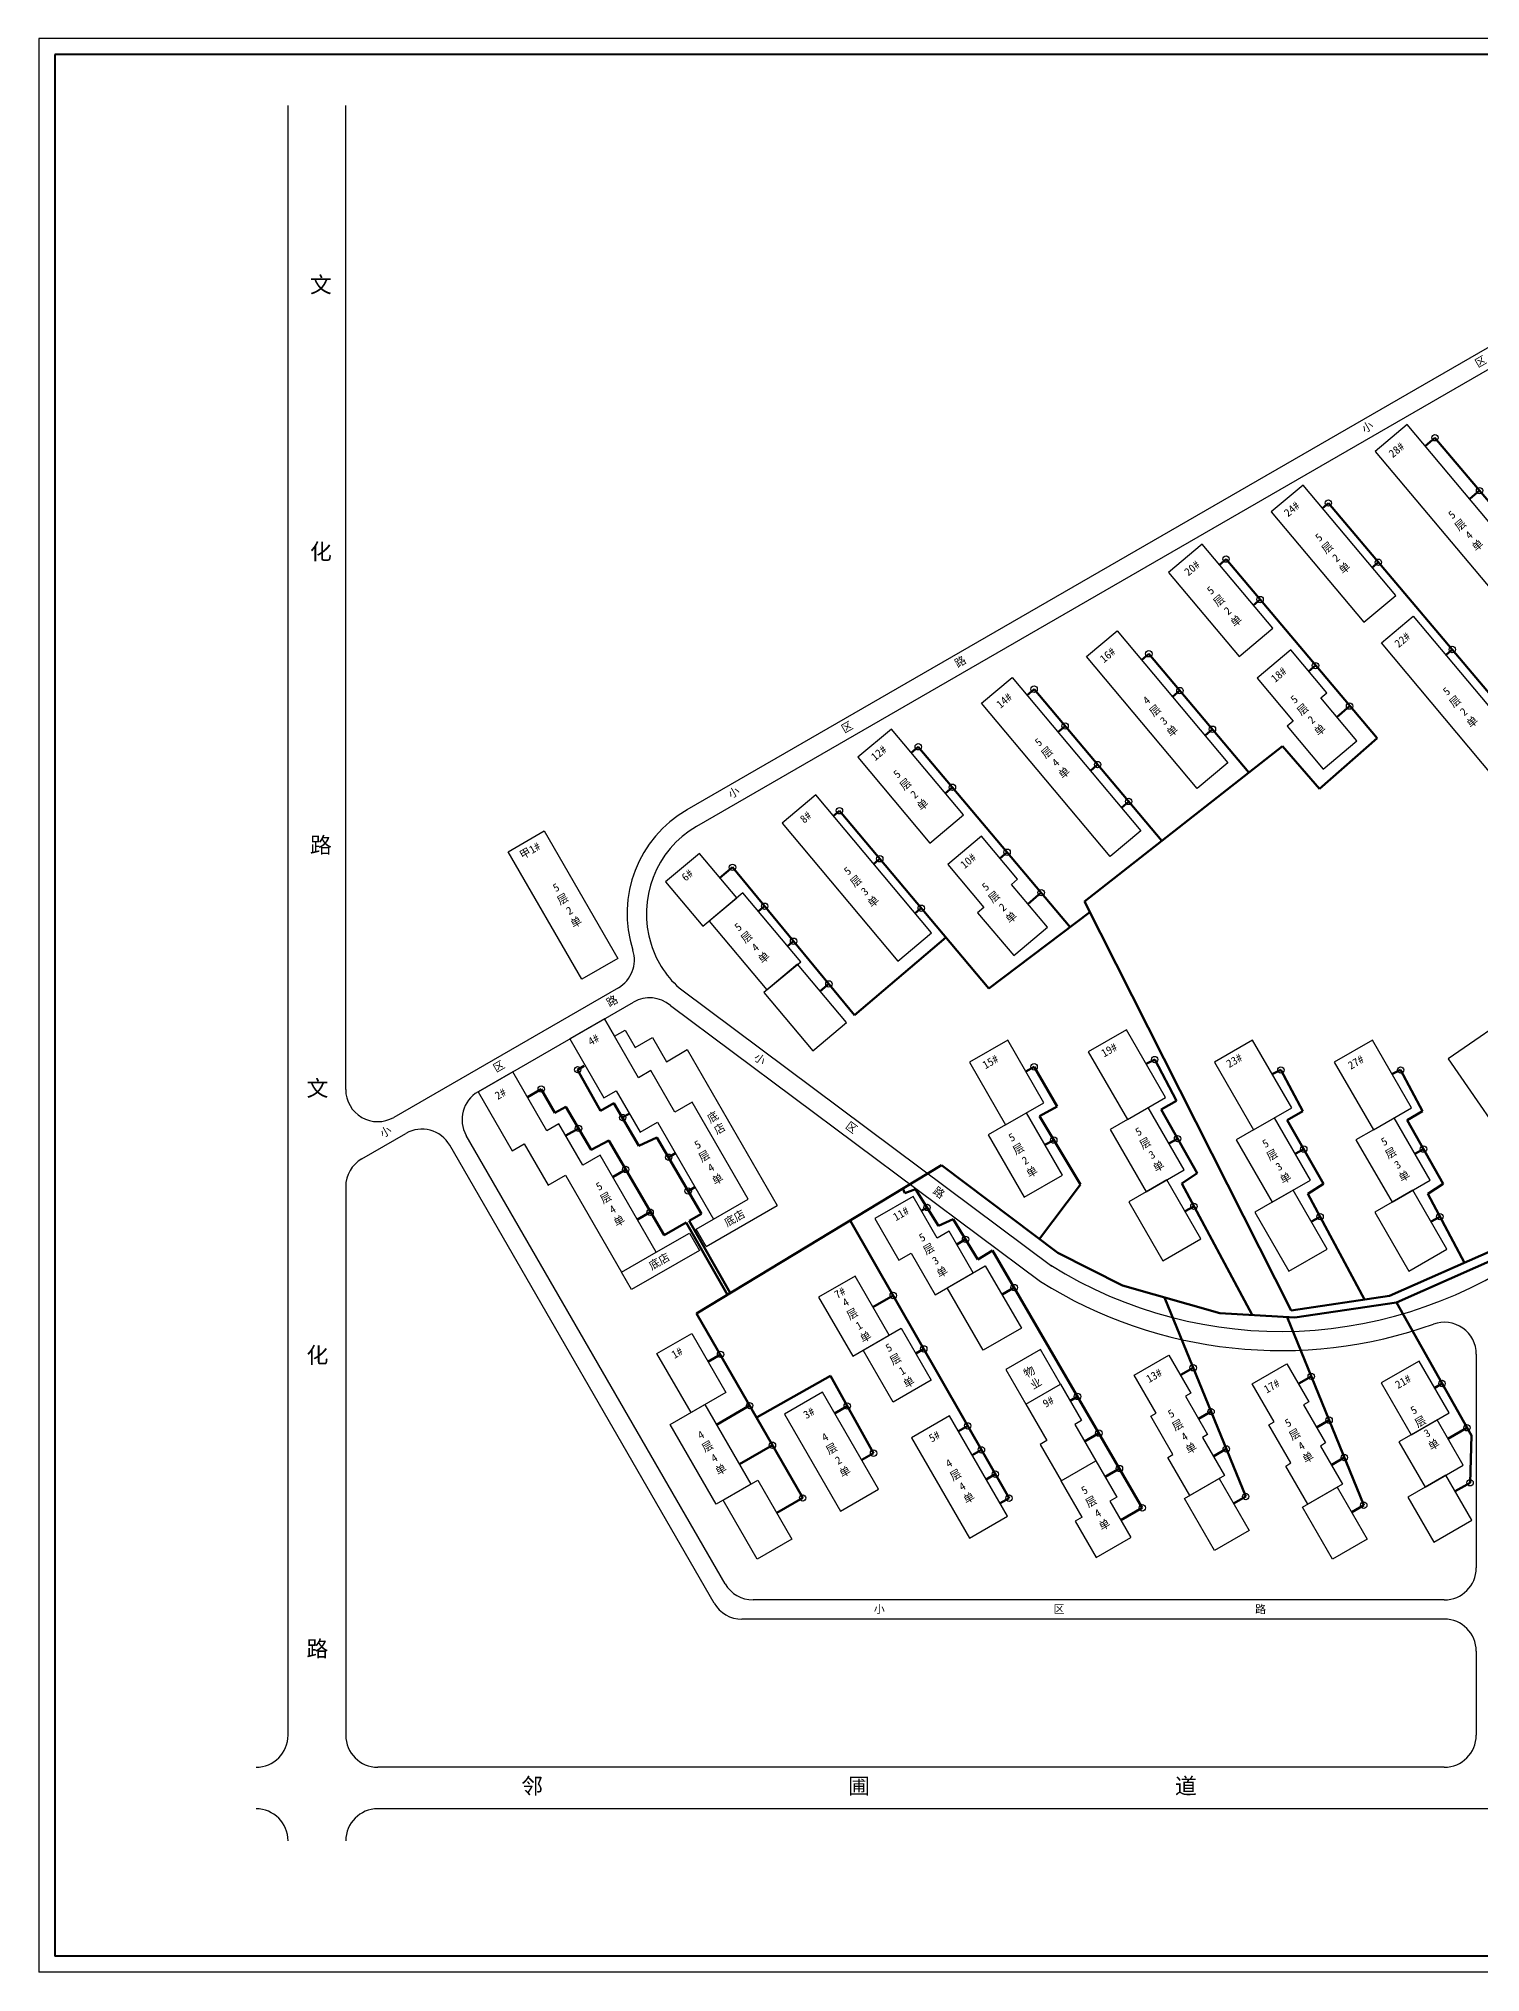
# Model space of a CAD drawing. Header units: millimetres. Extents: x 313 to 1163, y 472 to 1076.
# Drawn here: x 313 to 763, y 472 to 1076 of the extents above; entities that cross this region are included whole.
import ezdxf

# ---------------------------------------------------------------- set-up
doc = ezdxf.new("R2010")
doc.units = ezdxf.units.MM
doc.layers.add('标注', color=7, linetype='Continuous', lineweight=18)
doc.layers.add('管道', color=7, linetype='Continuous', lineweight=50)
doc.layers.add('边线', color=1, linetype='Continuous')

msp = doc.modelspace()

# ---------------------------------------------------------------- linework, layer by layer
at = {"lineweight": 40}
for p, q in [((317.88, 1071.48), (317.88, 477.48)), ((1157.88, 1071.48), (317.88, 1071.48)), ((1157.88, 477.48), (317.88, 477.48))]:
    msp.add_line(p, q, dxfattribs=at)
for p, q in [((390.74, 546.55), (390.74, 1055.63)), ((408.74, 748.2), (408.74, 1055.63)), ((884, 1048.47), (515.3, 835.6)), ((887, 1043.28), (518.3, 830.4)), ((740.16, 955.92), (730.2, 947.56)), ((792.55, 893.49), (740.16, 955.92)), ((730.2, 947.56), (782.59, 885.13)), ((707.67, 937.05), (697.71, 928.7)), ((736.6, 902.58), (707.67, 937.05)), ((697.71, 928.7), (726.64, 894.22)), ((676.14, 918.62), (665.61, 909.78)), ((698.24, 892.29), (676.14, 918.62)), ((665.61, 909.78), (687.71, 883.45)), ((726.64, 894.22), (736.6, 902.58)), ((732.1, 887.71), (742.06, 896.07)), ((742.06, 896.07), (777.41, 853.94)), ((640.07, 883.44), (649.64, 891.48)), ((649.64, 891.48), (684.19, 850.3)), ((687.71, 883.45), (698.24, 892.29)), ((674.62, 842.27), (640.07, 883.44)), ((703.86, 885.59), (693.33, 876.75)), ((715.11, 872.18), (703.86, 885.59)), ((767.45, 845.58), (732.1, 887.71)), ((607.24, 868.89), (616.82, 876.92)), ((616.82, 876.92), (656.99, 829.04)), ((693.33, 876.75), (704.58, 863.34)), ((713.2, 870.57), (715.11, 872.18)), ((724.45, 857.17), (713.2, 870.57)), ((647.42, 821.01), (607.24, 868.89)), ((579.13, 860.84), (568.59, 852)), ((601.62, 834.02), (579.13, 860.84)), ((704.58, 863.34), (702.66, 861.74)), ((702.66, 861.74), (713.91, 848.33)), ((568.59, 852), (591.09, 825.19)), ((713.91, 848.33), (724.45, 857.17)), ((684.19, 850.3), (674.62, 842.27)), ((555.53, 840.27), (545, 831.43)), ((591.69, 797.18), (555.53, 840.27)), ((591.09, 825.19), (601.62, 834.02)), ((459.45, 822.51), (470.71, 829.01)), ((470.71, 829.01), (493.71, 789.18)), ((545, 831.43), (581.16, 788.34)), ((656.99, 829.04), (647.42, 821.01)), ((482.45, 782.68), (459.45, 822.51)), ((519.16, 821.98), (508.63, 813.14)), ((530.81, 808.09), (519.16, 821.98)), ((607.25, 827.32), (596.71, 818.48)), ((618.5, 813.92), (607.25, 827.32)), ((596.71, 818.48), (607.96, 805.08)), ((508.63, 813.14), (520.28, 799.26)), ((532.72, 809.7), (522.19, 800.86)), ((550.8, 788.16), (532.72, 809.7)), ((616.58, 812.31), (618.5, 813.92)), ((627.83, 798.9), (616.58, 812.31)), ((520.28, 799.26), (530.81, 808.09)), ((607.96, 805.08), (606.05, 803.47)), ((606.05, 803.47), (617.3, 790.07)), ((522.19, 800.86), (540.27, 779.32)), ((617.3, 790.07), (627.83, 798.9)), ((581.16, 788.34), (591.69, 797.18)), ((493.71, 789.18), (482.45, 782.68)), ((549.85, 787.35), (539.31, 778.51)), ((540.27, 779.32), (550.8, 788.16)), ((565.11, 769.16), (549.85, 787.35)), ((493.87, 780.03), (423.74, 739.54)), ((513.69, 779.32), (629.26, 693.07)), ((450.06, 747.52), (498.62, 775.56)), ((510.1, 774.51), (625.67, 688.26)), ((539.31, 778.51), (554.58, 760.32)), ((778.11, 775.12), (752.98, 757.84)), ((489.58, 770.34), (478.75, 764.09)), ((489.58, 770.34), (492.7, 764.92)), ((500.2, 751.93), (489.58, 770.34)), ((554.58, 760.32), (565.11, 769.16)), ((478.75, 764.09), (489.38, 745.68)), ((492.7, 764.92), (495.95, 766.8)), ((495.95, 766.8), (499.07, 761.39)), ((499.07, 761.39), (504.49, 764.51)), ((504.49, 764.51), (508.86, 756.93)), ((615.43, 763.61), (603.52, 756.73)), ((626.68, 744.12), (615.43, 763.61)), ((652.52, 766.86), (640.61, 759.98)), ((664.71, 745.75), (652.52, 766.86)), ((691.92, 763.61), (680.02, 756.73)), ((704.11, 742.5), (691.92, 763.61)), ((729.32, 763.61), (717.41, 756.73)), ((741.5, 742.5), (729.32, 763.61)), ((508.86, 756.93), (515.36, 760.68)), ((515.36, 760.68), (543.48, 711.97)), ((603.52, 756.73), (614.77, 737.25)), ((640.61, 759.98), (652.8, 738.87)), ((680.02, 756.73), (692.2, 735.62)), ((717.41, 756.73), (729.6, 735.62)), ((752.98, 757.84), (778.47, 720.76)), ((460.89, 753.77), (450.06, 747.52)), ((471.51, 735.37), (460.89, 753.77)), ((503.99, 754.12), (500.2, 751.93)), ((511.49, 741.13), (503.99, 754.12)), ((450.06, 747.52), (460.69, 729.12)), ((489.38, 745.68), (493.16, 747.87)), ((493.16, 747.87), (500.66, 734.88)), ((516.9, 744.26), (511.49, 741.13)), ((534.4, 713.94), (516.9, 744.26)), ((614.77, 737.25), (626.68, 744.12)), ((652.8, 738.87), (664.71, 745.75)), ((475.3, 737.56), (471.51, 735.37)), ((482.8, 724.57), (475.3, 737.56)), ((500.66, 734.88), (506.08, 738.01)), ((506.08, 738.01), (523.58, 707.69)), ((614.77, 737.25), (609.35, 734.12)), ((632.51, 721.51), (621.26, 741)), ((652.8, 738.87), (647.39, 735.75)), ((670.55, 723.14), (659.3, 742.62)), ((692.2, 735.62), (704.11, 742.5)), ((709.95, 719.89), (698.7, 739.37)), ((729.6, 735.62), (741.5, 742.5)), ((747.34, 719.89), (736.09, 739.37)), ((413.74, 726.55), (427.55, 734.52)), ((523.78, 587.8), (441.21, 730.86)), ((527.25, 593.8), (446.4, 733.86)), ((460.69, 729.12), (464.48, 731.31)), ((464.48, 731.31), (471.98, 718.32)), ((609.35, 734.12), (620.6, 714.64)), ((647.39, 735.75), (658.64, 716.26)), ((692.2, 735.62), (686.79, 732.5)), ((686.79, 732.5), (698.04, 713.01)), ((729.6, 735.62), (724.18, 732.5)), ((724.18, 732.5), (735.43, 713.01)), ((488.21, 727.69), (482.8, 724.57)), ((505.71, 697.38), (488.21, 727.69)), ((471.98, 718.32), (477.39, 721.44)), ((477.39, 721.44), (494.89, 691.13)), ((620.6, 714.64), (632.51, 721.51)), ((658.64, 716.26), (670.55, 723.14)), ((665.13, 720.01), (658.64, 716.26)), ((675.76, 701.61), (665.13, 720.01)), ((698.04, 713.01), (709.95, 719.89)), ((735.43, 713.01), (747.34, 719.89)), ((408.74, 717.89), (408.74, 546.55)), ((523.58, 707.69), (534.4, 713.94)), ((585.87, 714.79), (573.97, 707.92)), ((593.37, 701.8), (585.87, 714.79)), ((658.64, 716.26), (653.23, 713.14)), ((653.23, 713.14), (663.85, 694.73)), ((698.04, 713.01), (692.63, 709.89)), ((704.54, 716.76), (698.04, 713.01)), ((715.16, 698.36), (704.54, 716.76)), ((735.43, 713.01), (730.02, 709.89)), ((741.93, 716.76), (735.43, 713.01)), ((752.55, 698.36), (741.93, 716.76)), ((518.16, 704.57), (523.58, 707.69)), ((521.29, 699.16), (543.48, 711.97)), ((573.97, 707.92), (581.47, 694.93)), ((692.63, 709.89), (703.25, 691.49)), ((730.02, 709.89), (740.65, 691.49)), ((505.71, 697.38), (516.11, 703.38)), ((516.11, 703.38), (519.23, 697.97)), ((521.29, 699.16), (518.16, 704.57)), ((597.16, 703.99), (593.37, 701.8)), ((604.66, 691), (597.16, 703.99)), ((663.85, 694.73), (675.76, 701.61)), ((494.89, 691.13), (505.71, 697.38)), ((519.23, 697.97), (498.01, 685.72)), ((581.47, 694.93), (585.26, 697.12)), ((585.26, 697.12), (592.76, 684.13)), ((703.25, 691.49), (715.16, 698.36)), ((740.65, 691.49), (752.55, 698.36)), ((498.01, 685.72), (494.89, 691.13)), ((567.77, 689.91), (556.4, 683.34)), ((578.39, 671.5), (567.77, 689.91)), ((592.76, 684.13), (604.66, 691)), ((596.54, 686.31), (608.45, 693.19)), ((608.45, 693.19), (619.7, 673.7)), ((556.4, 683.34), (567.03, 664.94)), ((607.79, 666.83), (596.54, 686.31)), ((505.93, 665.75), (516.76, 672)), ((516.76, 672), (527.38, 653.6)), ((567.03, 664.94), (578.39, 671.5)), ((570.27, 666.82), (582.18, 673.69)), ((582.18, 673.69), (591.56, 657.45)), ((619.7, 673.7), (607.79, 666.83)), ((516.56, 647.35), (505.93, 665.75)), ((579.65, 650.58), (570.27, 666.82)), ((625.7, 667.06), (614.88, 660.81)), ((631.95, 656.23), (625.7, 667.06)), ((654.89, 659.01), (665.71, 665.26)), ((665.71, 665.26), (672.59, 653.35)), ((761.74, 665.54), (761.74, 598.8)), ((614.88, 660.81), (621.13, 649.98)), ((661.76, 647.1), (654.89, 659.01)), ((691.75, 656.32), (702.57, 662.57)), ((702.57, 662.57), (709.45, 650.67)), ((743.93, 663.43), (732.03, 656.56)), ((753.31, 647.19), (743.93, 663.43)), ((527.38, 653.6), (516.56, 647.35)), ((557.62, 653.74), (545.71, 646.86)), ((575.12, 623.42), (557.62, 653.74)), ((591.56, 657.45), (579.65, 650.58)), ((621.13, 649.98), (631.95, 656.23)), ((631.95, 656.23), (638.52, 644.87)), ((672.59, 653.35), (670.97, 652.41)), ((670.97, 652.41), (677.84, 640.5)), ((698.62, 644.42), (691.75, 656.32)), ((732.03, 656.56), (741.4, 640.32)), ((510.06, 643.6), (520.89, 649.85)), ((520.89, 649.85), (535.26, 624.95)), ((545.71, 646.86), (563.21, 616.55)), ((597.26, 646.31), (585.36, 639.44)), ((615.39, 614.92), (597.26, 646.31)), ((621.13, 649.98), (627.69, 638.62)), ((660.14, 646.16), (661.76, 647.1)), ((709.45, 650.67), (707.82, 649.73)), ((707.82, 649.73), (714.7, 637.82)), ((741.4, 640.32), (753.31, 647.19)), ((524.44, 618.7), (510.06, 643.6)), ((638.52, 644.87), (636.35, 643.62)), ((636.35, 643.62), (642.91, 632.25)), ((667.01, 634.25), (660.14, 646.16)), ((677.84, 640.5), (676.22, 639.57)), ((697, 643.48), (698.62, 644.42)), ((703.87, 631.57), (697, 643.48)), ((741.4, 640.32), (737.61, 638.13)), ((749.52, 645.01), (741.4, 640.32)), ((757.65, 630.93), (749.52, 645.01)), ((585.36, 639.44), (603.48, 608.05)), ((627.69, 638.62), (625.53, 637.37)), ((625.53, 637.37), (632.09, 626)), ((665.39, 633.32), (667.01, 634.25)), ((676.22, 639.57), (683.09, 627.66)), ((714.7, 637.82), (713.07, 636.88)), ((713.07, 636.88), (719.95, 624.97)), ((737.61, 638.13), (745.74, 624.06)), ((632.09, 626), (642.91, 632.25)), ((642.91, 632.25), (649.48, 620.88)), ((672.27, 621.41), (665.39, 633.32)), ((702.25, 630.63), (703.87, 631.57)), ((709.12, 618.72), (702.25, 630.63)), ((745.74, 624.06), (757.65, 630.93)), ((535.26, 624.95), (524.44, 618.7)), ((526.6, 619.95), (537.43, 626.2)), ((537.43, 626.2), (548.05, 607.8)), ((563.21, 616.55), (575.12, 623.42)), ((638.65, 614.63), (632.09, 626)), ((670.64, 620.47), (681.47, 626.72)), ((683.09, 627.66), (672.27, 621.41)), ((681.47, 626.72), (690.84, 610.48)), ((707.5, 617.79), (718.33, 624.04)), ((719.95, 624.97), (709.12, 618.72)), ((718.33, 624.04), (727.7, 607.8)), ((745.74, 624.06), (740.33, 620.93)), ((752.23, 627.81), (745.74, 624.06)), ((760.36, 613.74), (752.23, 627.81)), ((537.23, 601.55), (526.6, 619.95)), ((649.48, 620.88), (647.31, 619.63)), ((647.31, 619.63), (653.87, 608.27)), ((680.02, 604.23), (670.64, 620.47)), ((716.88, 601.55), (707.5, 617.79)), ((740.33, 620.93), (748.45, 606.86)), ((603.48, 608.05), (615.39, 614.92)), ((638.65, 614.63), (636.49, 613.38)), ((636.49, 613.38), (643.05, 602.02)), ((690.84, 610.48), (680.02, 604.23)), ((748.45, 606.86), (760.36, 613.74)), ((548.05, 607.8), (537.23, 601.55)), ((643.05, 602.02), (653.87, 608.27)), ((727.7, 607.8), (716.88, 601.55)), ((751.74, 588.8), (535.91, 588.8)), ((751.74, 582.8), (532.45, 582.8)), ((761.74, 572.8), (761.74, 546.55)), ((751.74, 536.55), (418.74, 536.55)), ((1076.75, 523.55), (418.74, 523.55))]:
    msp.add_line(p, q)
for centre in [(748.85, 951.82), (762.77, 935.3), (715.56, 931.43), (683.6, 913.92), (731.16, 912.93), (694.25, 901.28), (659.51, 884.34), (754.26, 885.67), (711.53, 880.63), (623.67, 873.28), (669.2, 872.84), (722.18, 867.99), (633.36, 861.78), (679.36, 860.78), (587.51, 855.29), (643.52, 849.72), (598.17, 842.64), (562.9, 835.31), (653.21, 838.21), (615.25, 822.36), (529.5, 817.64), (575.49, 820.3), (625.89, 809.73), (539.55, 805.48), (588.45, 804.86), (548.57, 794.56), (559.6, 781.21), (481.15, 754.42), (623.68, 755.32), (661.33, 757.59), (700.73, 754.34), (738.12, 754.34), (469.79, 748.38), (481.42, 736.1), (495.21, 739.46), (629.82, 732.43), (668.48, 732.87), (509.58, 727.07), (707.88, 729.63), (745.27, 729.63), (496.16, 723.27), (515.67, 716.53), (673.58, 711.74), (503.77, 709.89), (590.25, 711.4), (712.98, 708.5), (750.37, 708.5), (602.27, 701.44), (579.7, 683.89), (617.46, 686.37), (525.78, 665.51), (589.22, 667.21), (673.35, 661.32), (710.21, 658.64), (637.23, 652.36), (751.04, 656.41), (534.86, 649.48), (565.34, 649.36), (678.93, 647.62), (602.94, 643.16), (643.9, 640.9), (715.79, 644.94), (758.83, 642.58), (541.97, 637.11), (573.55, 634.65), (607.22, 635.67), (683.68, 635.96), (720.54, 633.27), (611.56, 628.08), (650.33, 629.83), (759.8, 625.4), (551.43, 620.65), (615.84, 620.59), (657.46, 617.57), (689.74, 621.07), (726.6, 618.38)]:
    msp.add_circle(centre, 1)
for centre, radius, start, end in [((534.01, 803.2), 37.41, 120, 197.82266), ((534.01, 803.2), 31.41, 120, 197.82266), ((488.87, 788.69), 10, 299.9999, 17.82266), ((532.24, 802.15), 29.42, 196.91945, 230.89882), ((503.62, 766.9), 10, 49.60217, 120), ((418.74, 748.2), 10, 180, 300), ((455.06, 738.86), 10, 120, 209.99404), ((432.55, 725.86), 10, 29.99404, 120), ((418.74, 717.89), 10, 120, 180), ((700.73, 808.03), 135.35, 237.92471, 306.88394), ((700.73, 808.03), 141.35, 237.92471, 289.69841), ((751.74, 665.54), 10, 0, 109.69841), ((751.74, 598.8), 10, 270, 0), ((535.91, 598.8), 10, 209.99404, 270), ((532.45, 592.8), 10, 209.99404, 270), ((751.74, 572.8), 10, 0, 90), ((380.74, 546.55), 10, 270, 360), ((418.74, 546.55), 10, 180, 270), ((751.74, 546.55), 10, 270, 0), ((380.74, 513.55), 10, 360, 90), ((418.74, 513.55), 10, 90, 180)]:
    msp.add_arc(centre, radius, start, end)
at = {"layer": '管道'}
for p, q in [((748.85, 951.82), (745.77, 949.24)), ((796.49, 895.26), (748.85, 951.82)), ((713.71, 929.85), (715.56, 931.43)), ((775.28, 860.76), (715.56, 931.43)), ((762.77, 935.3), (759.69, 932.71)), ((681.56, 912.17), (683.6, 913.92)), ((683.6, 913.92), (730.75, 857.95)), ((729.09, 911.16), (731.16, 912.93)), ((692.18, 899.51), (694.25, 901.28)), ((657.23, 882.39), (659.51, 884.34)), ((659.51, 884.34), (690.73, 847.27)), ((752.22, 883.92), (754.26, 885.67)), ((709.49, 878.88), (711.53, 880.63)), ((621.39, 871.33), (623.67, 873.28)), ((623.67, 873.28), (663.6, 825.89)), ((666.92, 870.89), (669.2, 872.84)), ((718.22, 864.59), (722.18, 867.99)), ((631.08, 859.83), (633.36, 861.78)), ((677.08, 858.83), (679.36, 860.78)), ((712.83, 842.17), (730.75, 857.95)), ((585.24, 853.34), (587.51, 855.29)), ((587.51, 855.29), (634.95, 798.97)), ((639.43, 806.91), (701.22, 855.52)), ((701.22, 855.52), (712.83, 842.17)), ((641.25, 847.77), (643.52, 849.72)), ((595.89, 840.69), (598.17, 842.64)), ((562.9, 835.31), (561.02, 833.73)), ((609.5, 779.78), (562.9, 835.31)), ((650.94, 836.26), (653.21, 838.21)), ((612.97, 820.41), (615.25, 822.36)), ((529.5, 817.64), (525.57, 814.34)), ((567.63, 771.48), (529.5, 817.64)), ((575.49, 820.3), (573.61, 818.72)), ((621.73, 806.17), (625.89, 809.73)), ((539.55, 805.48), (537.67, 803.89)), ((588.45, 804.86), (586.56, 803.28)), ((641.1, 803.6), (609.5, 779.78)), ((703.99, 679.24), (639.43, 806.91)), ((548.57, 794.56), (546.68, 792.98)), ((596.12, 795.72), (567.63, 771.48)), ((559.6, 781.21), (556.9, 778.95)), ((481.14, 754.4), (483.24, 755.66)), ((621.05, 753.87), (623.68, 755.32)), ((623.68, 755.32), (630.86, 742.9)), ((658.62, 756.3), (661.33, 757.59)), ((661.33, 757.59), (668.13, 744.72)), ((488.32, 741.55), (481.15, 754.42)), ((698.02, 753.05), (700.73, 754.34)), ((700.73, 754.34), (707.54, 741.47)), ((735.41, 753.05), (738.12, 754.34)), ((738.12, 754.34), (744.93, 741.47)), ((469.79, 748.38), (465.45, 745.87)), ((474.03, 740.98), (469.8, 748.37)), ((492.45, 743.97), (488.32, 741.55)), ((500.29, 730.59), (492.45, 743.97)), ((668.13, 744.72), (663.34, 741.94)), ((477.46, 742.82), (474.03, 740.98)), ((485.39, 729.36), (477.46, 742.82)), ((495.2, 739.44), (497.3, 740.7)), ((630.86, 742.9), (625.38, 739.86)), ((625.38, 739.86), (638.13, 718.54)), ((663.34, 741.94), (674.61, 722.06)), ((707.54, 741.47), (702.74, 738.7)), ((702.74, 738.7), (714.01, 718.82)), ((744.93, 741.47), (740.13, 738.7)), ((740.13, 738.7), (751.4, 718.82)), ((481.42, 736.1), (477.46, 733.82)), ((490.94, 732.27), (485.39, 729.36)), ((508.12, 702.7), (490.94, 732.27)), ((505.85, 733.29), (500.29, 730.59)), ((519.8, 709.45), (505.85, 733.29)), ((627.08, 730.92), (629.82, 732.43)), ((665.79, 731.38), (668.48, 732.87)), ((509.58, 727.05), (511.67, 728.31)), ((705.19, 728.14), (707.88, 729.63)), ((742.58, 728.14), (745.27, 729.63)), ((496.16, 723.27), (492.2, 720.98)), ((594.74, 724.58), (518.3, 678.31)), ((631.12, 697.23), (594.74, 724.58)), ((674.61, 722.06), (669.77, 718.85)), ((669.77, 718.85), (691.75, 677.8)), ((714.01, 718.82), (709.18, 715.6)), ((751.4, 718.82), (746.57, 715.6)), ((515.66, 716.51), (517.76, 717.77)), ((582.71, 717.3), (583.34, 715.87)), ((583.34, 715.87), (586.67, 717.15)), ((586.67, 717.15), (593.83, 705.65)), ((638.13, 718.54), (625.36, 701.56)), ((709.18, 715.6), (726.83, 682.63)), ((746.57, 715.6), (758.08, 694.11)), ((503.77, 709.89), (499.81, 707.61)), ((516.02, 707.2), (519.8, 709.45)), ((528.83, 684.69), (516.02, 707.2)), ((615.84, 620.59), (566.27, 707.35)), ((590.25, 711.4), (588.44, 710.36)), ((593.83, 705.65), (598.43, 707.7)), ((598.43, 707.7), (606.1, 695.18)), ((670.88, 710.25), (673.58, 711.74)), ((710.29, 707.01), (712.98, 708.5)), ((747.68, 707.01), (750.37, 708.5)), ((515.09, 706.67), (508.12, 702.7)), ((527.91, 684.13), (515.09, 706.67)), ((602.27, 701.44), (599.54, 699.87)), ((606.1, 695.18), (610.7, 697.99)), ((610.7, 697.99), (657.46, 617.57)), ((651.24, 686.97), (631.12, 697.23)), ((767.65, 698.33), (734.69, 683.79)), ((769.75, 696.23), (736.8, 681.69)), ((579.68, 683.87), (573.36, 680.22)), ((617.46, 686.37), (613.66, 684.17)), ((681.63, 678.42), (651.24, 686.97)), ((689.74, 621.07), (664.42, 683.26)), ((734.69, 683.79), (703.99, 679.24)), ((518.3, 678.31), (551.43, 620.65)), ((705.13, 676.99), (681.63, 678.42)), ((726.6, 618.38), (702.68, 677.14)), ((736.8, 681.69), (705.13, 676.99)), ((736.8, 681.69), (760.21, 640.12)), ((525.78, 665.51), (521.82, 663.22)), ((589.22, 667.21), (586.74, 665.79)), ((537.25, 645.88), (560.07, 658.8)), ((560.07, 658.8), (573.55, 634.65)), ((673.35, 661.32), (669.45, 659.07)), ((710.21, 658.64), (706.31, 656.39)), ((637.23, 652.36), (634.95, 651.04)), ((751.04, 656.41), (748.75, 655.09)), ((534.86, 649.48), (524.54, 643.52)), ((565.34, 649.36), (561.39, 647.07)), ((678.93, 647.62), (675.03, 645.37)), ((602.94, 643.16), (600.05, 641.5)), ((643.9, 640.9), (639.41, 638.31)), ((715.79, 644.94), (711.89, 642.69)), ((758.83, 642.58), (752.9, 639.15)), ((541.97, 637.11), (531.65, 631.16)), ((573.55, 634.65), (569.86, 632.52)), ((607.22, 635.67), (604.36, 634.02)), ((683.68, 635.96), (679.78, 633.71)), ((760.21, 640.12), (759.8, 625.4)), ((650.33, 629.83), (645.85, 627.24)), ((720.54, 633.27), (716.64, 631.02)), ((611.56, 628.08), (608.73, 626.45)), ((759.8, 625.4), (755.17, 622.72)), ((551.43, 620.65), (543.34, 615.97)), ((615.84, 620.59), (613.05, 618.98)), ((657.46, 617.57), (650.74, 613.69)), ((689.74, 621.07), (685.98, 618.9)), ((726.6, 618.38), (722.84, 616.21))]:
    msp.add_line(p, q, dxfattribs=at)
at = {"layer": '边线'}
for p, q in [((312.88, 1076.48), (312.88, 472.48)), ((1162.88, 1076.48), (312.88, 1076.48)), ((1162.88, 472.48), (312.88, 472.48))]:
    msp.add_line(p, q, dxfattribs=at)

# ---------------------------------------------------------------- texts
at = {"layer": '标注', "attachment_point": 1}
for s, insert, char_height, width in [('{\\fSimSun|b0|i0|c134|p54;文\\P\\P\\P\\P\\P\\P\\P\\P\\P\\P化\\P\\P\\P\\P\\P\\P\\P\\P\\P\\P\\P路}', (397.57, 1002.12), 5, 6.0697), ('{\\fSimSun|b0|i0|c134|p54;文\\P\\P\\P\\P\\P\\P\\P\\P\\P\\P化\\P\\P\\P\\P\\P\\P\\P\\P\\P\\P\\P路}', (396.5, 751.12), 5, 6.0697), ('{\\fSimSun|b0|i0|c134|p54;小                               区                                   路}', (573.64, 587.17), 2.5, 148.2202), ('{\\fSimSun|b0|i0|c134|p54;邻                            圃                            道}', (463.53, 533.19), 5, 242.2517)]:
    msp.add_mtext(s, dxfattribs=dict(at, insert=insert, char_height=char_height, width=width))
at = {"layer": '标注', "char_height": 2.5}
for s, insert, width, attachment_point, rotation in [('{\\fSimSun|b0|i0|c134|p54;小                      区                      路}', (725.65, 955.43), 292.0632, 1, 30), ('28#', (734.07, 947.34), 5.0903, 1, 40), ('24#', (701.38, 928.86), 4.4756, 1, 40), ('5{\\fSimSun|b0|i0|c134|p54;层\\P}4{\\fSimSun|b0|i0|c134|p54;单}', (758.22, 922.9), 1.5774, 5, 40), ('5{\\fSimSun|b0|i0|c134|p54;层\\P}2{\\fSimSun|b0|i0|c134|p54;单}', (716.68, 915.8), 1.5774, 5, 40), ('20#', (670.24, 910.4), 5.2227, 1, 40), ('5{\\fSimSun|b0|i0|c134|p54;层\\P}2{\\fSimSun|b0|i0|c134|p54;单}', (682.86, 899.27), 1.5774, 5, 40), ('22#', (735.9, 888), 4.3869, 1, 40), ('{\\fSimSun|b0|i0|c134|p54;小                      区                      路}', (527.82, 841.26), 292.0632, 1, 30), ('16#', (643.87, 883.26), 4.6742, 1, 40), ('18#', (697.31, 877.11), 4.7203, 1, 40), ('14#', (611.56, 869.03), 4.2778, 1, 40), ('4{\\fSimSun|b0|i0|c134|p54;层\\P}3{\\fSimSun|b0|i0|c134|p54;单}', (662.89, 864.91), 1.5774, 5, 40), ('5{\\fSimSun|b0|i0|c134|p54;层\\P}2{\\fSimSun|b0|i0|c134|p54;单}', (708.99, 865.24), 1.5774, 5, 40), ('5{\\fSimSun|b0|i0|c134|p54;层\\P}2{\\fSimSun|b0|i0|c134|p54;单}', (756.55, 867.74), 1.5774, 5, 40), ('5{\\fSimSun|b0|i0|c134|p54;层\\P}4{\\fSimSun|b0|i0|c134|p54;单}', (629.14, 851.83), 1.5774, 5, 40), ('12#', (572.44, 852.65), 4.6187, 1, 40), ('5{\\fSimSun|b0|i0|c134|p54;层\\P}2{\\fSimSun|b0|i0|c134|p54;单}', (584.97, 841.9), 1.5774, 5, 40), ('8#', (550.26, 833.15), 3.2084, 1, 40), ('{\\fSimSun|b0|i0|c134|p54;甲}1#', (462.68, 822.23), 9.3681, 1, 30), ('10#', (600.34, 818.95), 4.5094, 1, 40), ('6#', (513.28, 815.04), 3.2084, 1, 40), ('5{\\fSimSun|b0|i0|c134|p54;层\\P}3{\\fSimSun|b0|i0|c134|p54;单}', (569.52, 811.63), 1.5774, 5, 40), ('5{\\fSimSun|b0|i0|c134|p54;层}2{\\fSimSun|b0|i0|c134|p54;单}', (477.61, 805.81), 3.8626, 5, 30), ('5{\\fSimSun|b0|i0|c134|p54;层\\P}2{\\fSimSun|b0|i0|c134|p54;单}', (612.6, 806.69), 1.5774, 5, 40), ('5{\\fSimSun|b0|i0|c134|p54;层\\P}4{\\fSimSun|b0|i0|c134|p54;单}', (535.37, 794.12), 1.5774, 5, 40), ('{\\fSimSun|b0|i0|c134|p54;小                      区                      路}', (419.09, 735.28), 292.0632, 1, 30), ('4#', (484.03, 764.01), 3.8758, 1, 30), ('19#', (644.27, 760.38), 5.6696, 1, 30), ('{\\fSimSun|b0|i0|c134|p54;小                   区                  路}', (537.44, 759.77), 87.3221, 1, 323.26409), ('15#', (607.2, 756.69), 5.6525, 1, 30), ('23#', (683.33, 757.06), 5.7786, 1, 30), ('27#', (721.31, 756.55), 6.0531, 1, 30), ('2#', (454.96, 747.11), 3.8758, 1, 30), ('{\\fSimSun|b0|i0|c134|p54;底店}', (524.5, 737.67), 3.8626, 5, 30), ('5{\\fSimSun|b0|i0|c134|p54;层}4{\\fSimSun|b0|i0|c134|p54;单}', (521.81, 725.51), 3.8626, 5, 30), ('5{\\fSimSun|b0|i0|c134|p54;层}2{\\fSimSun|b0|i0|c134|p54;单}', (619.92, 727.78), 3.8626, 5, 30), ('5{\\fSimSun|b0|i0|c134|p54;层}3{\\fSimSun|b0|i0|c134|p54;单}', (659.48, 729.56), 3.8626, 5, 30), ('5{\\fSimSun|b0|i0|c134|p54;层}3{\\fSimSun|b0|i0|c134|p54;单}', (699.13, 725.87), 3.8626, 5, 30), ('5{\\fSimSun|b0|i0|c134|p54;层}3{\\fSimSun|b0|i0|c134|p54;单}', (736.18, 726.47), 3.8626, 5, 30), ('5{\\fSimSun|b0|i0|c134|p54;层}4{\\fSimSun|b0|i0|c134|p54;单}', (491.07, 712.49), 3.8626, 5, 30), ('{\\fSimSun|b0|i0|c134|p54;底店}', (526.58, 707.42), 11.3381, 1, 30), ('11#', (579.26, 709.24), 3.8758, 1, 30), ('5{\\fSimSun|b0|i0|c134|p54;层}3{\\fSimSun|b0|i0|c134|p54;单}', (591.91, 696.52), 3.8626, 5, 30), ('{\\fSimSun|b0|i0|c134|p54;底店}', (503.05, 693.93), 11.3381, 1, 30), ('7#', (560.94, 684.96), 3.8758, 1, 30), ('4{\\fSimSun|b0|i0|c134|p54;层}1{\\fSimSun|b0|i0|c134|p54;单}', (568.02, 676.23), 2.6027, 5, 30), ('1#', (510.1, 666.21), 3.8758, 1, 30), ('5{\\fSimSun|b0|i0|c134|p54;层}1{\\fSimSun|b0|i0|c134|p54;单}', (581.51, 662.09), 3.8626, 5, 30), ('{\\fSimSun|b0|i0|c134|p54;物业}', (620.07, 660.28), 4.4659, 1, 30), ('13#', (658.3, 658.67), 5.8728, 1, 30), ('21#', (736.04, 656.8), 5.4557, 1, 30), ('9#', (626.02, 650.91), 3.5616, 1, 30), ('17#', (695.04, 655.39), 5.5672, 1, 30), ('3#', (551.27, 647.39), 3.8758, 1, 30), ('5{\\fSimSun|b0|i0|c134|p54;层}4{\\fSimSun|b0|i0|c134|p54;单}', (669.65, 641.5), 3.8626, 5, 30), ('5{\\fSimSun|b0|i0|c134|p54;层}3{\\fSimSun|b0|i0|c134|p54;单}', (745.4, 642.59), 3.8626, 5, 30), ('4{\\fSimSun|b0|i0|c134|p54;层}4{\\fSimSun|b0|i0|c134|p54;单}', (522.83, 634.83), 3.8626, 5, 30), ('4{\\fSimSun|b0|i0|c134|p54;层}2{\\fSimSun|b0|i0|c134|p54;单}', (561.57, 634.13), 3.8626, 5, 30), ('5#', (590.45, 640.1), 3.8758, 1, 30), ('5{\\fSimSun|b0|i0|c134|p54;层}4{\\fSimSun|b0|i0|c134|p54;单}', (706.16, 638.61), 3.8626, 5, 30), ('4{\\fSimSun|b0|i0|c134|p54;层}4{\\fSimSun|b0|i0|c134|p54;单}', (600.28, 625.95), 3.8626, 5, 30), ('5{\\fSimSun|b0|i0|c134|p54;层}4{\\fSimSun|b0|i0|c134|p54;单}', (642.58, 617.58), 3.8626, 5, 30)]:
    msp.add_mtext(s, dxfattribs=dict(at, insert=insert, width=width, attachment_point=attachment_point, rotation=rotation))

doc.saveas('drawing.dxf')
